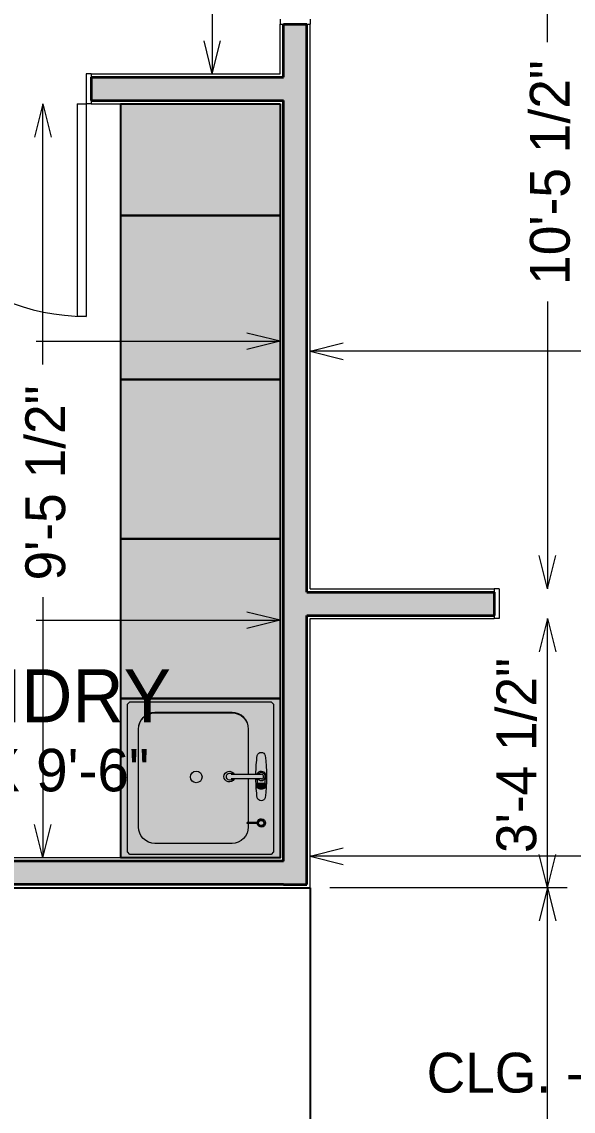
# Model space of a CAD drawing. Header units: inches. Extents: x 0.6 to 35.4, y -22.9 to 0.3.
# Drawn here: x 19.486 to 21.217, y -17.347 to -13.93 of the extents above; entities that cross this region are included whole.
import ezdxf

# ---------------------------------------------------------------- set-up
doc = ezdxf.new("R2010")
doc.units = ezdxf.units.IN
doc.header["$MEASUREMENT"] = 0
doc.layers.add('Layout Box Export Contents', color=7, linetype='Continuous', lineweight=0, true_color=0x000000)

# ---------------------------------------------------------------- blocks, each defined once
blk = doc.blocks.new('Single Basin Sink')
at = {"layer": 'Layout Box Export Contents', "color": 252, "linetype": 'Continuous', "lineweight": 0, "true_color": 0x969696, "transparency": 33554687}
for p, q in [((-0.58, 15.61), (-0.58, 20.21)), ((0.13, 20.21), (0.13, 15.61)), ((0.82, 20.69), (0.76, 20.69)), ((0.13, 19.46), (0.27, 19.54)), ((0.76, 19.61), (0.82, 19.61))]:
    blk.add_line(p, q, dxfattribs=at)
for points in [[(-11.5, 0.38), (-11.5, 21.63), (-11.12, 22), (11.12, 22), (11.5, 21.63), (11.5, 0.38), (11.12, 0), (-11.12, 0)], [(0.82, 20.75), (1.38, 20.75), (1.45, 20.73), (1.52, 20.67), (1.58, 20.58), (1.62, 20.45), (1.65, 20.3), (1.65, 19.99), (1.62, 19.84), (1.58, 19.72), (1.52, 19.62), (1.45, 19.56), (1.38, 19.54), (0.82, 19.54)], [(0.84, 20.26), (0.9, 20.36), (0.99, 20.43), (1.1, 20.47), (1.21, 20.47), (1.32, 20.43), (1.41, 20.36), (1.47, 20.26), (1.49, 20.15), (1.47, 20.03), (1.41, 19.93), (1.32, 19.86), (1.21, 19.82), (1.1, 19.82), (0.99, 19.86), (0.9, 19.93), (0.84, 20.03), (0.82, 20.15)], [(0.91, 20.24), (0.95, 20.32), (1.02, 20.38), (1.11, 20.41), (1.2, 20.41), (1.29, 20.38), (1.36, 20.32), (1.4, 20.24), (1.42, 20.15), (1.4, 20.06), (1.36, 19.98), (1.29, 19.92), (1.2, 19.89), (1.11, 19.89), (1.02, 19.92), (0.95, 19.98), (0.91, 20.06), (0.89, 20.15)], [(1.01, 20.2), (1.03, 20.25), (1.08, 20.28), (1.13, 20.3), (1.18, 20.3), (1.23, 20.28), (1.27, 20.25), (1.3, 20.2), (1.31, 20.15), (1.3, 20.09), (1.27, 20.05), (1.23, 20.01), (1.18, 19.99), (1.13, 19.99), (1.08, 20.01), (1.03, 20.05), (1.01, 20.09), (1, 20.15)]]:
    blk.add_lwpolyline(points, close=True, dxfattribs=at)
for points in [[(-3.41, 20.74, -0.059644), (2.97, 20.74, -0.767385), (2.97, 19.55, -0.027673), (0.13, 19.35), (0.13, 16.06, -4.311099), (-0.58, 16.06), (-0.58, 19.35), (-0.58, 19.35, -0.027673), (-3.41, 19.55, -0.767385)], [(6.66, 19.54, -13.246212), (6.85, 19.54), (6.85, 18.09, -1.000538), (6.66, 18.09)]]:
    blk.add_lwpolyline(points, format="xyb", close=True, dxfattribs=at)
for points in [[(0.13, 19.54), (0.76, 19.54), (0.76, 20.75), (-0.1, 20.75)], [(-7.86, 18.2), (-8.33, 18.06), (-8.76, 17.83), (-9.14, 17.52), (-9.45, 17.14), (-9.68, 16.71), (-9.83, 16.24), (-9.88, 15.75), (-9.88, 4.13), (-9.83, 3.64), (-9.68, 3.17), (-9.45, 2.74), (-9.14, 2.36), (-8.76, 2.05), (-8.33, 1.82), (-7.86, 1.67)], [(0.13, 18.2), (7.38, 18.2), (7.85, 18.15), (8.31, 18.02), (8.74, 17.79), (9.11, 17.48), (9.41, 17.11), (9.64, 16.69), (9.78, 16.23), (9.83, 15.75), (9.83, 4.13), (9.78, 3.65), (9.64, 3.19), (9.41, 2.76), (9.11, 2.39), (8.74, 2.09), (8.31, 1.86), (7.85, 1.72), (7.38, 1.67), (-7.38, 1.67), (-7.85, 1.72), (-8.31, 1.86), (-8.74, 2.09), (-9.11, 2.39), (-9.41, 2.76), (-9.64, 3.19), (-9.78, 3.65), (-9.83, 4.13), (-9.83, 15.75), (-9.78, 16.23), (-9.64, 16.69), (-9.41, 17.11), (-9.11, 17.48), (-8.74, 17.79), (-8.31, 18.02), (-7.85, 18.15), (-7.38, 18.2), (-0.58, 18.2)], [(0.26, 15.73), (0.31, 15.53), (0.31, 15.35), (0.25, 15.17), (0.13, 15.03), (-0.04, 14.94), (-0.22, 14.9), (-0.4, 14.94), (-0.57, 15.03), (-0.69, 15.17), (-0.75, 15.35), (-0.75, 15.53), (-0.7, 15.73)], [(-0.58, 15.97), (-0.64, 15.89), (-0.69, 15.74)], [(0.13, 15.97), (0.2, 15.89), (0.25, 15.74)]]:
    blk.add_lwpolyline(points, dxfattribs=at)
for centre, radius in [((6.76, 20.15), 0.481), ((6.76, 20.15), 0.393), ((-0.17, 10.36), 0.875)]:
    blk.add_circle(centre, radius, dxfattribs=at)
for centre, radius, start, end in [((-0.22, 20.15), 0.775, 51.4254, 242.3357), ((-0.22, 20.15), 0.597, 306.5093, 233.4907), ((-0.22, 20.14), 0.362, 11.1615, 168.8385)]:
    blk.add_arc(centre, radius, start, end, dxfattribs=at)
at = {"layer": 'Layout Box Export Contents', "color": 7, "linetype": 'Continuous', "lineweight": 0, "true_color": 0xffffff, "transparency": 33554687}
for points in [[(-11.12, 0), (-11.5, 21.63), (-11.12, 0), (-11.12, 22)], [(-11.12, 0), (-11.5, 0.38), (-11.12, 0), (-11.5, 21.63)], [(-11.12, 22), (11.12, 22), (-11.12, 22), (11.12, 0)], [(-11.12, 0), (-11.12, 22), (-11.12, 0), (11.12, 0)], [(11.5, 21.63), (11.5, 0.38), (11.5, 21.63), (11.12, 22)], [(11.12, 22), (11.5, 0.38), (11.12, 22), (11.12, 0)], [(0.82, 20.75), (1.38, 20.75), (0.82, 20.75), (1.62, 20.45)], [(1.62, 20.45), (1.65, 20.3), (1.62, 20.45), (0.82, 20.75)], [(0.82, 20.75), (1.65, 20.3), (0.82, 20.75), (0.82, 19.54)], [(0.82, 20.15), (0.84, 20.26), (0.82, 20.15), (0.9, 20.36)], [(0.9, 20.36), (0.9, 19.93), (0.9, 20.36), (0.82, 20.15)], [(0.82, 19.54), (1.65, 20.3), (0.82, 19.54), (1.65, 19.99)], [(0.82, 20.15), (0.9, 19.93), (0.82, 20.15), (0.84, 20.03)], [(1.65, 19.99), (1.62, 19.84), (1.65, 19.99), (0.82, 19.54)], [(1.62, 19.84), (1.38, 19.54), (1.62, 19.84), (0.82, 19.54)], [(0.91, 20.24), (0.91, 20.06), (0.91, 20.24), (0.89, 20.15)], [(0.99, 20.43), (1.49, 20.15), (0.99, 20.43), (0.9, 20.36)], [(0.9, 20.36), (1.49, 20.15), (0.9, 20.36), (0.9, 19.93)], [(1.49, 20.15), (1.21, 19.82), (1.49, 20.15), (0.9, 19.93)], [(1.21, 19.82), (0.99, 19.86), (1.21, 19.82), (0.9, 19.93)], [(0.95, 20.32), (1.02, 20.38), (0.95, 20.32), (0.91, 20.24)], [(0.91, 20.24), (1.02, 20.38), (0.91, 20.24), (1.29, 20.38)], [(1.29, 20.38), (1.36, 20.32), (1.29, 20.38), (0.91, 20.24)], [(0.91, 20.24), (1.36, 20.32), (0.91, 20.24), (1.36, 19.98)], [(0.91, 20.24), (1.36, 19.98), (0.91, 20.24), (1.29, 19.92)], [(1.29, 19.92), (1.02, 19.92), (1.29, 19.92), (0.91, 20.24)], [(0.91, 20.24), (1.02, 19.92), (0.91, 20.24), (0.95, 19.98)], [(0.95, 19.98), (0.91, 20.06), (0.95, 19.98), (0.91, 20.24)], [(1.1, 20.47), (1.21, 20.47), (1.1, 20.47), (0.99, 20.43)], [(1.21, 20.47), (1.32, 20.43), (1.21, 20.47), (0.99, 20.43)], [(1.32, 20.43), (1.49, 20.15), (1.32, 20.43), (0.99, 20.43)], [(1.21, 19.82), (1.1, 19.82), (1.21, 19.82), (0.99, 19.86)], [(1.01, 20.2), (1.01, 20.09), (1.01, 20.2), (1, 20.15)], [(1.01, 20.2), (1.03, 20.25), (1.01, 20.2), (1.13, 20.3)], [(1.13, 19.99), (1.01, 20.09), (1.13, 19.99), (1.13, 20.3)], [(1.13, 20.3), (1.01, 20.09), (1.13, 20.3), (1.01, 20.2)], [(1.03, 20.05), (1.01, 20.09), (1.03, 20.05), (1.13, 19.99)], [(1.02, 20.38), (1.11, 20.41), (1.02, 20.38), (1.29, 20.38)], [(1.11, 19.89), (1.02, 19.92), (1.11, 19.89), (1.29, 19.92)], [(1.03, 20.25), (1.08, 20.28), (1.03, 20.25), (1.13, 20.3)], [(1.13, 19.99), (1.08, 20.01), (1.13, 19.99), (1.03, 20.05)], [(1.11, 20.41), (1.2, 20.41), (1.11, 20.41), (1.29, 20.38)], [(1.29, 19.92), (1.2, 19.89), (1.29, 19.92), (1.11, 19.89)], [(1.13, 20.3), (1.18, 20.3), (1.13, 20.3), (1.31, 20.15)], [(1.13, 20.3), (1.31, 20.15), (1.13, 20.3), (1.13, 19.99)], [(1.31, 20.15), (1.18, 19.99), (1.31, 20.15), (1.13, 19.99)], [(1.23, 20.28), (1.27, 20.25), (1.23, 20.28), (1.18, 20.3)], [(1.18, 20.3), (1.27, 20.25), (1.18, 20.3), (1.31, 20.15)], [(1.27, 20.05), (1.18, 19.99), (1.27, 20.05), (1.31, 20.15)], [(1.23, 20.01), (1.18, 19.99), (1.23, 20.01), (1.27, 20.05)], [(1.49, 20.15), (1.41, 19.93), (1.49, 20.15), (1.21, 19.82)], [(1.41, 19.93), (1.32, 19.86), (1.41, 19.93), (1.21, 19.82)], [(1.27, 20.25), (1.3, 20.2), (1.27, 20.25), (1.31, 20.15)], [(1.3, 20.09), (1.27, 20.05), (1.3, 20.09), (1.31, 20.15)], [(1.41, 20.36), (1.49, 20.15), (1.41, 20.36), (1.32, 20.43)], [(1.4, 20.24), (1.42, 20.15), (1.4, 20.24), (1.36, 20.32)], [(1.36, 20.32), (1.42, 20.15), (1.36, 20.32), (1.36, 19.98)], [(1.4, 20.06), (1.36, 19.98), (1.4, 20.06), (1.42, 20.15)], [(1.38, 20.75), (1.45, 20.73), (1.38, 20.75), (1.52, 20.67)], [(1.52, 20.67), (1.58, 20.58), (1.52, 20.67), (1.38, 20.75)], [(1.38, 20.75), (1.58, 20.58), (1.38, 20.75), (1.62, 20.45)], [(1.58, 19.72), (1.38, 19.54), (1.58, 19.72), (1.62, 19.84)], [(1.52, 19.62), (1.38, 19.54), (1.52, 19.62), (1.58, 19.72)], [(1.47, 20.26), (1.49, 20.15), (1.47, 20.26), (1.41, 20.36)], [(1.47, 20.03), (1.41, 19.93), (1.47, 20.03), (1.49, 20.15)], [(1.45, 19.56), (1.38, 19.54), (1.45, 19.56), (1.52, 19.62)]]:
    blk.add_solid(points, dxfattribs=at)

msp = doc.modelspace()

# ---------------------------------------------------------------- linework, layer by layer
at = {"layer": 'Layout Box Export Contents', "color": 176, "linetype": 'Continuous', "lineweight": 18, "true_color": 0x000080, "transparency": 33554687}
for p, q in [((21.1355, -13.9943), (21.1355, -13.0935)), ((20.0841, -13.7056), (20.0841, -14.0935)), ((20.0841, -14.0935), (20.0581, -13.9893)), ((20.0841, -14.0935), (20.1102, -13.9893)), ((19.5522, -14.1872), (19.5261, -14.2914)), ((19.5522, -14.1872), (19.5782, -14.2914)), ((19.5522, -15.0049), (19.5522, -14.1872)), ((21.1355, -14.8072), (21.1355, -15.7081)), ((20.297, -14.932), (20.1928, -14.906)), ((19.5316, -14.932), (20.297, -14.932)), ((20.297, -14.932), (20.1928, -14.9581)), ((20.3907, -14.9633), (20.4949, -14.9372)), ((20.3907, -14.9633), (20.4949, -14.9893)), ((21.9374, -14.9633), (20.3907, -14.9633)), ((21.1355, -15.7081), (21.1095, -15.6039)), ((21.1355, -15.7081), (21.1616, -15.6039)), ((19.5522, -15.7341), (19.5522, -16.5518)), ((20.297, -15.807), (20.1928, -15.781)), ((19.5316, -15.807), (20.297, -15.807)), ((20.297, -15.807), (20.1928, -15.8331)), ((21.1355, -15.8018), (21.1095, -15.906)), ((21.1355, -15.8018), (21.1616, -15.906)), ((21.1355, -16.6456), (21.1355, -15.8018)), ((19.5522, -16.5518), (19.5261, -16.4476)), ((19.5522, -16.5518), (19.5782, -16.4476)), ((20.3907, -16.5466), (20.4949, -16.5206)), ((20.3907, -16.5466), (20.4949, -16.5726)), ((21.9374, -16.5466), (20.3907, -16.5466)), ((21.1355, -16.6456), (21.1095, -16.5414)), ((21.1355, -16.6456), (21.1616, -16.5414)), ((21.198, -16.6456), (20.4532, -16.6456)), ((21.1355, -16.6456), (21.1095, -16.7497)), ((21.1355, -16.6456), (21.1616, -16.7497)), ((21.1355, -17.5835), (21.1355, -16.6456))]:
    msp.add_line(p, q, dxfattribs=at)
at = {"layer": 'Layout Box Export Contents', "color": 251, "linetype": 'Continuous', "lineweight": 18, "true_color": 0x4b4b4b, "transparency": 33554687}
for p, q in [((20.297, -13.9221), (20.297, -13.9377)), ((20.297, -13.9377), (20.3907, -13.9377)), ((20.3907, -13.9221), (20.3907, -13.9377)), ((19.7041, -14.0935), (19.6885, -14.0935)), ((19.6885, -14.0935), (19.6885, -14.1872)), ((19.7041, -14.0935), (19.7041, -14.1872)), ((19.6598, -14.1872), (19.6598, -14.8539)), ((19.6598, -14.1872), (19.6885, -14.1872)), ((19.7041, -14.1872), (19.6885, -14.1872)), ((19.6885, -14.1872), (19.6885, -14.8539)), ((19.6885, -14.8539), (19.6598, -14.8539)), ((20.9845, -15.7081), (20.9688, -15.7081)), ((20.9688, -15.7081), (20.9688, -15.8018)), ((20.9845, -15.7081), (20.9845, -15.8018)), ((20.9845, -15.8018), (20.9688, -15.8018))]:
    msp.add_line(p, q, dxfattribs=at)
at = {"layer": 'Layout Box Export Contents', "color": 18, "linetype": 'Continuous', "lineweight": 0, "true_color": 0x000000, "transparency": 33554687}
for p, q in [((20.297, -14.0935), (20.297, -13.9377)), ((20.297, -13.9377), (20.3907, -13.9377)), ((20.3907, -15.7081), (20.3907, -13.9377)), ((19.7041, -14.0935), (20.297, -14.0935)), ((19.7041, -14.0935), (19.7041, -14.1872)), ((19.7041, -14.1872), (20.297, -14.1872)), ((20.297, -16.5518), (20.297, -14.1872)), ((20.3907, -15.7081), (20.9688, -15.7081)), ((20.9688, -15.7081), (20.9688, -15.8018)), ((20.3907, -15.8018), (20.9688, -15.8018)), ((20.3907, -16.6456), (20.3907, -15.8018)), ((20.297, -16.5518), (17.9845, -16.5518)), ((20.3907, -16.6456), (18.547, -16.6456))]:
    msp.add_line(p, q, dxfattribs=at)
at = {"layer": 'Layout Box Export Contents', "color": 18, "linetype": 'Continuous', "lineweight": 35, "true_color": 0x000000, "transparency": 33554687}
for p, q in [((20.3074, -14.1039), (20.3074, -13.9377)), ((20.3074, -13.9377), (20.3803, -13.9377)), ((20.3803, -15.7185), (20.3803, -13.9377)), ((19.7041, -14.1039), (20.3074, -14.1039)), ((19.7041, -14.1039), (19.7041, -14.1768)), ((19.7041, -14.1768), (20.3074, -14.1768)), ((20.3074, -16.5622), (20.3074, -14.1768)), ((20.3803, -15.7185), (20.9688, -15.7185)), ((20.9688, -15.7185), (20.9688, -15.7914)), ((20.3803, -15.7914), (20.9688, -15.7914)), ((20.3803, -16.6351), (20.3803, -15.7914)), ((20.3074, -16.5622), (17.9741, -16.5622)), ((20.3074, -16.6351), (18.5366, -16.6351)), ((20.3074, -16.6351), (20.3803, -16.6351))]:
    msp.add_line(p, q, dxfattribs=at)
at = {"layer": 'Layout Box Export Contents', "color": 49, "linetype": 'Continuous', "lineweight": 25, "true_color": 0x474747, "transparency": 33554687}
for p, q in [((19.797, -14.5379), (19.797, -14.1872)), ((19.797, -15.0518), (19.797, -14.5379)), ((19.797, -15.5518), (19.797, -15.0518)), ((19.797, -16.0518), (19.797, -15.5518)), ((19.797, -16.5518), (19.797, -16.0518))]:
    msp.add_line(p, q, dxfattribs=at)
for points in [[(20.297, -14.1872), (20.297, -14.5379), (19.797, -14.5379), (19.797, -14.1872)], [(20.297, -14.5379), (20.297, -15.0518), (19.797, -15.0518), (19.797, -14.5379)], [(20.297, -15.0518), (20.297, -15.5518), (19.797, -15.5518), (19.797, -15.0518)], [(20.297, -15.5518), (20.297, -16.0518), (19.797, -16.0518), (19.797, -15.5518)], [(20.297, -16.0518), (20.297, -16.5518), (19.797, -16.5518), (19.797, -16.0518)]]:
    msp.add_lwpolyline(points, close=True, dxfattribs=at)
at = {"layer": 'Layout Box Export Contents', "color": 18, "linetype": 'Continuous', "lineweight": 25, "true_color": 0x000000, "transparency": 33554687}
msp.add_lwpolyline([(20.3907, -16.6456), (20.3907, -18.9581), (18.547, -18.9581), (18.547, -16.6456)], close=True, dxfattribs=at)
at = {"layer": 'Layout Box Export Contents', "color": 251, "linetype": 'Continuous', "lineweight": 18, "true_color": 0x4b4b4b, "transparency": 33554687}
msp.add_arc((19.6885, -14.1872), 0.6667, 180, 270, dxfattribs=at)
at = {"layer": 'Layout Box Export Contents', "color": 254, "linetype": 'Continuous', "lineweight": 35, "true_color": 0xe3e3e3, "transparency": 33554687}
for points in [[(20.3074, -16.6351), (20.3074, -13.9377), (20.3803, -16.6351), (20.3803, -13.9377)], [(19.7041, -14.1039), (20.3074, -14.1039), (19.7041, -14.1768), (20.3074, -14.1768)], [(20.3803, -15.7185), (20.9688, -15.7185), (20.3803, -15.7914), (20.9688, -15.7914)], [(20.3074, -16.6351), (17.9741, -16.6351), (20.3074, -16.5622), (17.9741, -16.5622)]]:
    msp.add_solid(points, dxfattribs=at)
at = {"layer": 'Layout Box Export Contents', "color": 254, "linetype": 'Continuous', "lineweight": 25, "true_color": 0xe9e3e2, "transparency": 33554623}
for points in [[(19.797, -14.1872), (20.297, -14.1872), (19.797, -14.1872), (20.297, -14.5379)], [(19.797, -14.1872), (20.297, -14.5379), (19.797, -14.1872), (19.797, -14.5379)], [(20.297, -15.0518), (19.797, -15.0518), (20.297, -15.0518), (20.297, -14.5379)], [(20.297, -14.5379), (19.797, -15.0518), (20.297, -14.5379), (19.797, -14.5379)], [(20.297, -15.5518), (19.797, -15.5518), (20.297, -15.5518), (20.297, -15.0518)], [(20.297, -15.0518), (19.797, -15.5518), (20.297, -15.0518), (19.797, -15.0518)], [(20.297, -16.0518), (19.797, -16.0518), (20.297, -16.0518), (20.297, -15.5518)], [(20.297, -15.5518), (19.797, -16.0518), (20.297, -15.5518), (19.797, -15.5518)], [(20.297, -16.5518), (19.797, -16.5518), (20.297, -16.5518), (20.297, -16.0518)], [(20.297, -16.0518), (19.797, -16.5518), (20.297, -16.0518), (19.797, -16.0518)]]:
    msp.add_solid(points, dxfattribs=at)

# ---------------------------------------------------------------- block references
at = {"layer": 'Layout Box Export Contents', "linetype": 'Continuous', "lineweight": 0, "transparency": 33554687, "xscale": 0.02083333333333333, "yscale": 0.02083333333333333, "rotation": 270}
msp.add_blockref('Single Basin Sink', (19.8178, -16.3018), dxfattribs=at)

# ---------------------------------------------------------------- texts
at = {"layer": 'Layout Box Export Contents', "color": 176, "linetype": 'Continuous', "lineweight": 18, "true_color": 0x000080, "transparency": 33554687, "char_height": 0.125, "attachment_point": 7, "rotation": 90}
for s, insert, width in [('\\fChief Blueprint|b0|i0|c0|p0;10\'-5 1/2"', (21.2074, -14.7551), 0.77625), ('\\fChief Blueprint|b0|i0|c0|p0;9\'-5 1/2"', (19.6241, -15.682), 0.67875), ('\\fChief Blueprint|b0|i0|c0|p0;3\'-4 1/2"', (21.1024, -16.5368), 0.67875)]:
    msp.add_mtext(s, dxfattribs=dict(at, insert=insert, width=width))
at = {"layer": 'Layout Box Export Contents', "color": 252, "linetype": 'Continuous', "lineweight": 18, "true_color": 0x969696, "transparency": 33554687, "attachment_point": 8}
for s, insert, char_height, width in [('\\fChief Blueprint|b0|i0|c0|p0;LAUNDRY\\P', (19.422, -16.1293), 0.166667, 1.113333), ('\\fChief Blueprint|b0|i0|c0|p0;9\'-3" X 9\'-6"\\P', (19.422, -16.3453), 0.133333, 0.972)]:
    msp.add_mtext(s, dxfattribs=dict(at, insert=insert, char_height=char_height, width=width))
at = {"layer": 'Layout Box Export Contents', "color": 156, "linetype": 'Continuous', "lineweight": 9, "true_color": 0x004080, "transparency": 33554687, "insert": (20.7568, -17.1632), "char_height": 0.125, "width": 1.8125, "attachment_point": 1}
msp.add_mtext('{\\fChief Blueprint|b0|i0|p34;\\C156;\\H0.175562;\\H0.712x;CLG. - 10\'-0" A.F.F.}', dxfattribs=at)

doc.saveas('drawing.dxf')
